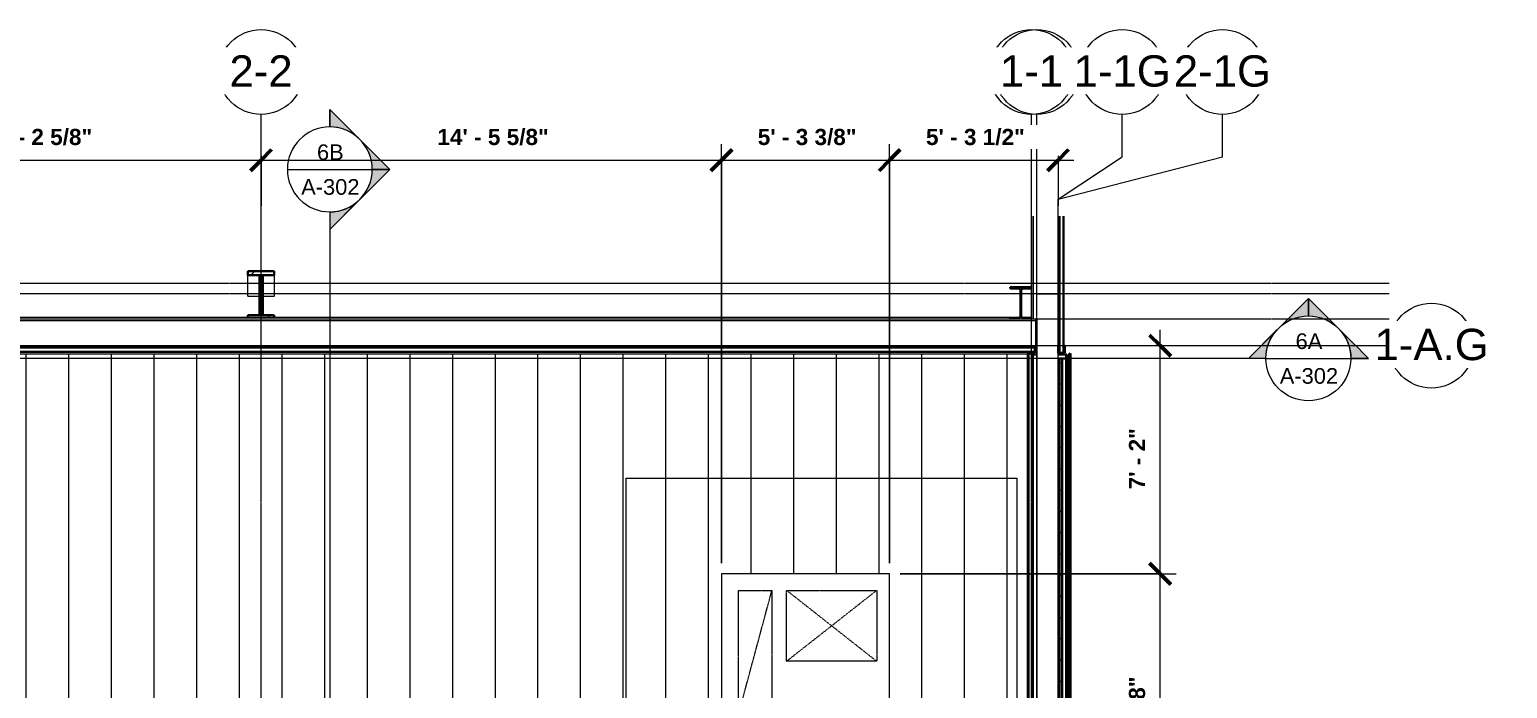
# Model space of a CAD drawing. Header units: inches. Extents: x 21290 to 29202, y -23522 to -20467.
# Drawn here: x 27344 to 27901, y -22499 to -22250 of the extents above; entities that cross this region are included whole.
import ezdxf

# ---------------------------------------------------------------- set-up
doc = ezdxf.new("R2010")
doc.units = ezdxf.units.IN
doc.header["$MEASUREMENT"] = 0
for name, pattern in [('Dash', [0.25, 0.125, -0.125]), ('Grid Line 1_2_', [0.875, 0.5, -0.125, 0.125, -0.125]), ('Hidden', [0.28125, 0.1875, -0.09375])]:
    doc.linetypes.add(name, pattern=pattern)
for name, color, linetype, lineweight in [('A-ANNO-DIMS', 211, 'Continuous', 9), ('A-ANNO-DIMS-64', 211, 'Continuous', 9), ('A-GLAZ-CWMG', 51, 'Continuous', 13), ('A-ROOF', 132, 'Continuous', 13), ('A-ROOF-PATT', 132, 'Continuous', 13), ('A-WALL', 113, 'Continuous', 13), ('A-WALL-PATT', 111, 'Continuous', 25), ('G-ANNO-SYMB', 111, 'Continuous', 9), ('M-EQPM', 50, 'Continuous', 13), ('M-EQPM-HDLN', 50, 'Dash', 9), ('S-BEAM', 12, 'Continuous', 13), ('S-COLS', 52, 'Continuous', 13), ('S-GRID', 1, 'Continuous', 9), ('S-GRID-IDEN', 1, 'Continuous', 9)]:
    doc.layers.add(name, color=color, linetype=linetype, lineweight=lineweight)
doc.styles.add('Arial_2', font='arial.ttf', dxfattribs={"height": 11.802395})
doc.styles.add('Arial_3', font='arial.ttf', dxfattribs={"height": 5.901198})
doc.styles.add('Arial_B', font='arialbd.ttf', dxfattribs={"height": 6.088537})
doc.dimstyles.new('OD_Dimension', dxfattribs={"dimscale": 12, "dimtxt": 6, "dimasz": 0.666667, "dimexe": 0.5, "dimexo": 0.333333, "dimgap": 0.333333, "dimtad": 1, "dimdec": 3, "dimrnd": 0.125, "dimzin": 1, "dimdsep": 46, "dimlunit": 4, "dimtxsty": 'Arial_B', "dimblk1": 'OBLIQUE', "dimblk2": 'OBLIQUE', "dimsah": 1, "dimcen": 0.09, "dimdle": 0.5, "dimazin": 0, "dimtfac": 1, "dimtdec": 4, "dimtix": 1, "dimtmove": 0, "dimatfit": 3, "dimfxl": 1, "dimtvp": 1, "dimtfill": 1, "dimfrac": 2, "dimtolj": 1, "dimtzin": 0, "dimlwd": 13, "dimlwe": 13, "dimarcsym": 2})
doc.dimstyles.new('OD_Dimension_1', dxfattribs={"dimscale": 12, "dimtxt": 6, "dimasz": 0.666667, "dimexe": 0.5, "dimexo": 0.333333, "dimgap": 0.333333, "dimtad": 1, "dimdec": 3, "dimrnd": 0.125, "dimzin": 1, "dimdsep": 46, "dimlunit": 4, "dimtxsty": 'Arial_B', "dimblk1": 'OBLIQUE', "dimblk2": 'OBLIQUE', "dimsah": 1, "dimcen": 0.09, "dimdle": 0.5, "dimazin": 0, "dimtfac": 1, "dimtdec": 4, "dimtix": 1, "dimtmove": 0, "dimatfit": 3, "dimfxl": 1, "dimtvp": 1, "dimtfill": 1, "dimfrac": 2, "dimtolj": 1, "dimtzin": 0, "dimlwd": 13, "dimlwe": 13, "dimarcsym": 2})
doc.dimstyles.new('OD_Dimension_2', dxfattribs={"dimscale": 12, "dimtxt": 6, "dimasz": 0.666667, "dimexe": 0.5, "dimexo": 0.333333, "dimgap": 0.333333, "dimtad": 1, "dimdec": 3, "dimrnd": 0.125, "dimzin": 1, "dimdsep": 46, "dimlunit": 4, "dimtxsty": 'Arial_B', "dimblk1": 'OBLIQUE', "dimblk2": 'OBLIQUE', "dimsah": 1, "dimcen": 0.09, "dimdle": 0.5, "dimazin": 0, "dimtfac": 1, "dimtdec": 4, "dimtix": 1, "dimtmove": 0, "dimatfit": 3, "dimfxl": 1, "dimtvp": 1, "dimtfill": 1, "dimfrac": 2, "dimtolj": 1, "dimtzin": 0, "dimlwd": 13, "dimlwe": 13, "dimarcsym": 2})
pattern_1 = [(225, (27431.322, -22360.053), (6.3356768, -6.3356768), []), (225, (27431.322, -22369.653), (6.3356768, -6.3356768), [])]

# ---------------------------------------------------------------- blocks, each defined once
blk = doc.blocks.new('Carrier_48TC_Standard_Efficiency_Gas_Heat_Electric_Cooling_Packaged_Rooftop_Unit_3_to_15_nominal_tons - 15 ton 48TC__16-873539-Roof Low - Callout 6')
at = {"layer": 'M-EQPM', "color": 63, "linetype": 'Hidden', "lineweight": 18}
for p, q in [((-105.94, -79.69), (-105.94, 67.69)), ((-105.94, 67.69), (93.94, 67.69)), ((93.94, 67.69), (93.94, -79.69)), ((93.94, -79.69), (-105.94, -79.69))]:
    blk.add_line(p, q, dxfattribs=at)
at = {"layer": 'M-EQPM', "color": 63, "lineweight": 18}
for p, q in [((57.94, 31.69), (-57.94, 31.69)), ((-57.94, 31.69), (-57.94, -31.69)), ((57.94, -31.69), (57.94, 31.69)), ((58.06, 27.31), (57.94, 27.31)), ((58.06, 27.31), (58.06, 15.44)), ((57.94, 15.44), (58.06, 15.44)), ((58.06, 10.34), (57.94, 10.34)), ((57.94, 9.29), (58.06, 9.29)), ((58.06, 6.69), (57.94, 6.69)), ((58.06, 10.32), (58.06, 10.34)), ((58.06, 10.34), (58.06, 9.29)), ((58.06, 9.29), (58.06, 9.31)), ((58.06, 6.69), (58.06, -25.06)), ((57.94, -25.06), (58.06, -25.06)), ((-57.94, -31.69), (57.94, -31.69))]:
    blk.add_line(p, q, dxfattribs=at)
for centre, radius in [((-44.94, 19.69), 11), ((-44.94, 19.69), 8.25), ((-44.94, 19.69), 5.5), ((-44.94, 19.69), 2.75), ((-32.94, 0), 11), ((-32.94, 0), 8.25), ((-32.94, 0), 5.5), ((-32.94, 0), 2.75), ((-44.94, -19.69), 11), ((-44.94, -19.69), 8.25), ((-44.94, -19.69), 5.5), ((-44.94, -19.69), 2.75)]:
    blk.add_circle(centre, radius, dxfattribs=at)
at = {"layer": 'M-EQPM-HDLN', "color": 63, "lineweight": 18}
for p, q in [((4.81, 25.31), (51.69, 12.69)), ((4.81, 12.69), (4.81, 25.31)), ((4.81, 25.31), (51.69, 25.31)), ((51.69, 25.31), (51.69, 12.69)), ((51.69, 12.69), (4.81, 12.69)), ((24.94, -26.81), (51.69, 7.19)), ((24.94, 7.19), (51.69, -26.81)), ((24.94, -26.81), (24.94, 7.19)), ((24.94, 7.19), (51.69, 7.19)), ((51.69, 7.19), (51.69, -26.81)), ((51.69, -26.81), (24.94, -26.81))]:
    blk.add_line(p, q, dxfattribs=at)
blk = doc.blocks.new('Rectangular Mullion - Profile_Polycarbonate_Upper and left-1767694-Roof Low - Callout 6')
at = {"layer": 'A-GLAZ-CWMG', "color": 250, "lineweight": 30}
for p, q in [((-2.75, 0.79), (-2.75, 1.29)), ((-2.5, 0.79), (-2.75, 0.79)), ((-0.06, 1.22), (-2.69, 1.22)), ((-2.69, 1.22), (-2.69, 0.85)), ((-2.69, 0.85), (-2.5, 0.85)), ((-2.5, 0.85), (-2.5, 0.79)), ((-0.06, -1.15), (-0.06, 1.22)), ((0, 1.29), (0, -1.21)), ((-2.75, -1.21), (-2.75, -0.79)), ((-2.75, -0.79), (-2.5, -0.79)), ((0, -1.21), (-2.75, -1.21)), ((-2.5, -0.85), (-2.69, -0.85)), ((-2.69, -0.85), (-2.69, -1.15)), ((-2.69, -1.15), (-0.06, -1.15)), ((-2.5, -0.79), (-2.5, -0.85))]:
    blk.add_line(p, q, dxfattribs=at)
blk = doc.blocks.new('columns and girder2 - one-V13-Roof Low - Callout 6')
at = {"layer": 'S-BEAM', "lineweight": 9}
h = blk.add_hatch(dxfattribs=at)
h.set_pattern_fill('FP_26', color=253, style=0, pattern_type=2)
h.set_pattern_definition(pattern_1)
h.paths.add_polyline_path([(5, -1.25), (-5, -1.25), (-5, -2), (5, -2)], flags=0)
h.paths.add_polyline_path([(-5, -17.03), (-5, -18.55), (5, -18.55), (5, -17.03)], flags=0)
h = blk.add_hatch(dxfattribs=at)
h.set_pattern_fill('FP_26', color=253, style=0, pattern_type=2)
h.set_pattern_definition(pattern_1)
h.paths.add_polyline_path([(-0.63, -2), (-0.63, -17.03), (0.62, -17.03), (0.62, -2)], flags=0)
at = {"layer": 'S-BEAM', "color": 250, "lineweight": 30}
for p, q in [((-5, -1.25), (-5, -2)), ((-5, -2), (5, -2)), ((0.62, -2), (-0.63, -2)), ((-0.63, -2), (-0.63, -17.03)), ((0.62, -17.03), (0.62, -2)), ((5, -2), (5, -1.25)), ((5, -17.03), (-5, -17.03)), ((-5, -17.03), (-5, -18.55)), ((-5, -18.55), (5, -18.55)), ((-0.63, -17.03), (0.62, -17.03)), ((5, -18.55), (5, -17.03))]:
    blk.add_line(p, q, dxfattribs=at)
at = {"layer": 'S-BEAM', "color": 63, "lineweight": 18}
for p, q in [((-5, -17.03), (-5, -9.2)), ((-0.63, -9.2), (-5, -9.2)), ((5, -9.2), (0.62, -9.2)), ((5, -9.2), (5, -17.03))]:
    blk.add_line(p, q, dxfattribs=at)
blk = doc.blocks.new('Girt_C - 8_D-1757324-Roof Low - Callout 6')
at = {"layer": 'S-BEAM', "color": 63, "lineweight": 18}
for p, q in [((26273.58, -22350.05), (26281.2, -22350.05)), ((26281.3, -22350.05), (26281.34, -22350.05)), ((26281.39, -22795.3), (26281.39, -22350.05)), ((26273.39, -22359.55), (26273.39, -22795.3)), ((26273.58, -22795.3), (26273.39, -22795.3)), ((26281.2, -22795.3), (26273.58, -22795.3)), ((26281.39, -22795.3), (26281.2, -22795.3))]:
    blk.add_line(p, q, dxfattribs=at)
blk = doc.blocks.new('Girt_Z - 10_D-1732176-Roof Low - Callout 6')
at = {"layer": 'S-BEAM', "color": 63, "lineweight": 18}
for p, q in [((26271.39, -22359.55), (25632.1, -22359.55)), ((26272.89, -22360.13), (25632.1, -22360.13)), ((26272.89, -22360.2), (25632.1, -22360.2)), ((26272.89, -22359.55), (26272.04, -22359.55)), ((26272.89, -22359.55), (26272.89, -22360.13)), ((26272.89, -22360.13), (26272.89, -22360.2)), ((26272.89, -22360.2), (26272.89, -22369.37)), ((25632.1, -22369.55), (26272.89, -22369.55)), ((26272.89, -22369.37), (26272.89, -22369.55))]:
    blk.add_line(p, q, dxfattribs=at)
blk = doc.blocks.new('Girt_Z - 10_D-1223971-Roof Low - Callout 6')
at = {"layer": 'S-BEAM', "color": 63, "lineweight": 18}
for p, q in [((26271.39, -22320.77), (26271.39, -22359.55)), ((26271.96, -22320.77), (26271.96, -22359.55)), ((26272.04, -22320.77), (26272.04, -22359.55)), ((26281.39, -22359.55), (26281.39, -22320.77)), ((26271.96, -22359.55), (26271.39, -22359.55)), ((26272.04, -22359.55), (26271.96, -22359.55)), ((26281.2, -22359.55), (26272.89, -22359.55)), ((26281.3, -22359.55), (26281.2, -22359.55)), ((26281.39, -22359.55), (26281.34, -22359.55))]:
    blk.add_line(p, q, dxfattribs=at)
blk = doc.blocks.new('Rectangular Mullion - Profile_Polycarbonate_right-1766041-Roof Low - Callout 6')
at = {"layer": 'A-GLAZ-CWMG', "color": 250, "lineweight": 30}
for p, q in [((0, 1.29), (-2.75, 1.29)), ((-2.75, 1.29), (-2.75, 0.79)), ((-2.75, 0.79), (-2.5, 0.79)), ((-2.69, 0.85), (-2.69, 1.22)), ((-2.69, 1.22), (-0.06, 1.22)), ((-2.5, 0.85), (-2.69, 0.85)), ((-2.5, 0.79), (-2.5, 0.85)), ((-0.06, 1.22), (-0.06, -1.15)), ((0, -1.21), (0, 1.29)), ((-2.5, -0.79), (-2.75, -0.79)), ((-2.75, -0.79), (-2.75, -1.21)), ((-2.75, -1.21), (0, -1.21)), ((-2.69, -1.15), (-2.69, -0.85)), ((-2.69, -0.85), (-2.5, -0.85)), ((-0.06, -1.15), (-2.69, -1.15)), ((-2.5, -0.85), (-2.5, -0.79))]:
    blk.add_line(p, q, dxfattribs=at)
blk = doc.blocks.new('Grid - Grid Head - Circle-14747-Roof Low - Callout 6')
at = {"layer": 'S-GRID-IDEN'}
blk.add_circle((0, 0), 0.25, dxfattribs=at)
blk = doc.blocks.new('Section - Section Head - Filled-1526-Roof Low - Callout 6')
at = {"layer": 'G-ANNO-SYMB'}
h = blk.add_hatch(color=256, dxfattribs=at)
edge = h.paths.add_edge_path(flags=0)
edge.add_line((-0.4268, 0.1768), (-0.25, 0.3536))
edge.add_line((-0.25, 0.3536), (-0.25, 0.25))
edge.add_arc((-0.25, 0), 0.25, 90, 135)
h = blk.add_hatch(color=256, dxfattribs=at)
edge = h.paths.add_edge_path(flags=0)
edge.add_arc((-0.25, 0), 0.25, 45, 90)
edge.add_line((-0.25, 0.25), (-0.25, 0.3536))
edge.add_line((-0.25, 0.3536), (-0.0732, 0.1768))
h = blk.add_hatch(color=256, dxfattribs=at)
edge = h.paths.add_edge_path(flags=0)
edge.add_arc((-0.25, 0), 0.2503, 137.9216, 180)
edge.add_line((-0.5003, 0), (-0.6036, 0))
edge.add_line((-0.6036, 0), (-0.4358, 0.1678))
h = blk.add_hatch(color=256, dxfattribs=at)
edge = h.paths.add_edge_path(flags=0)
edge.add_line((-0.0642, 0.1678), (0.1036, 0))
edge.add_line((0.1036, 0), (0.0003, 0))
edge.add_arc((-0.25, 0), 0.2503, 0, 42.0784)
for p, q in [((-0.25, 0.3536), (-0.6036, 0)), ((-0.25, 0.3536), (-0.4268, 0.1768)), ((-0.25, 0.3536), (0.1036, 0)), ((-0.25, 0.25), (-0.25, 0.3536)), ((-0.0732, 0.1768), (-0.25, 0.3536)), ((-0.25, 0.3536), (-0.25, 0.25)), ((-0.4358, 0.1678), (-0.6036, 0)), ((0.1036, 0), (-0.0642, 0.1678)), ((-0.6036, 0), (-0.5003, 0)), ((0.0003, 0), (0.1036, 0)), ((-0.5, 0), (-0.6036, 0)), ((0, 0), (0.1036, 0))]:
    blk.add_line(p, q, dxfattribs=at)
for radius, start, end in [(0.25, 360, 180), (0.25, 90, 135), (0.25, 45, 90), (0.2503, 137.9216, 180), (0.2503, 0, 42.0784), (0.25, 180, 360)]:
    blk.add_arc((-0.25, 0), radius, start, end, dxfattribs=at)
blk = doc.blocks.new('DIMBLOCK3-Roof Low - Callout 6')
at = {"layer": 'A-ANNO-DIMS-64', "lineweight": 13}
for p, q in [((27260.7, -22451.55), (27260.7, -22293.62)), ((27260.7, -22299.62), (27431.32, -22299.62)), ((27260.7, -22299.62), (27260.7, -22451.55)), ((27431.32, -22297.97), (27431.32, -22305.62)), ((27431.32, -22299.62), (27431.32, -22316.82))]:
    blk.add_line(p, q, dxfattribs=at)
at = {"layer": 'A-ANNO-DIMS-64', "lineweight": 50}
for p, q in [((27260.7, -22299.62), (27256.7, -22303.62)), ((27260.7, -22299.62), (27264.7, -22295.62)), ((27431.32, -22299.62), (27427.32, -22303.62)), ((27431.32, -22299.62), (27435.32, -22295.62))]:
    blk.add_line(p, q, dxfattribs=at)
at = {"layer": 'A-ANNO-DIMS-64', "color": 0, "lineweight": 13, "insert": (27325.68, -22287.82), "char_height": 6.0885, "width": 48.8, "attachment_point": 1, "line_spacing_factor": 0.938532, "style": 'Arial_B', "bg_fill": 3, "box_fill_scale": 1.25, "bg_fill_color": 0, "bg_fill_transparency": 0}
blk.add_mtext('14\' - 2 5/8"', dxfattribs=at)
blk = doc.blocks.new('_Oblique')
at = {"color": 0, "linetype": 'ByBlock', "lineweight": -2}
blk.add_line((-0.5, -0.5), (0.5, 0.5), dxfattribs=at)
blk = doc.blocks.new('DIMBLOCK4-Roof Low - Callout 6')
at = {"layer": 'A-ANNO-DIMS-64', "lineweight": 13}
for p, q in [((27604.95, -22451.55), (27604.95, -22293.62)), ((27431.32, -22297.97), (27431.32, -22305.62)), ((27431.32, -22299.62), (27604.95, -22299.62)), ((27431.32, -22299.62), (27431.32, -22316.82)), ((27604.95, -22299.62), (27604.95, -22451.55))]:
    blk.add_line(p, q, dxfattribs=at)
at = {"layer": 'A-ANNO-DIMS-64', "lineweight": 50}
for p, q in [((27431.32, -22299.62), (27427.32, -22303.62)), ((27431.32, -22299.62), (27435.32, -22295.62)), ((27604.95, -22299.62), (27600.95, -22303.62)), ((27604.95, -22299.62), (27608.95, -22295.62))]:
    blk.add_line(p, q, dxfattribs=at)
at = {"layer": 'A-ANNO-DIMS-64', "color": 0, "lineweight": 13, "insert": (27497.8, -22287.82), "char_height": 6.0885, "width": 48.8, "attachment_point": 1, "line_spacing_factor": 0.938532, "style": 'Arial_B', "bg_fill": 3, "box_fill_scale": 1.25, "bg_fill_color": 0, "bg_fill_transparency": 0}
blk.add_mtext('14\' - 5 5/8"', dxfattribs=at)
blk = doc.blocks.new('DIMBLOCK5-Roof Low - Callout 6')
at = {"layer": 'A-ANNO-DIMS-64', "lineweight": 13}
for p, q in [((27604.95, -22451.55), (27604.95, -22293.62)), ((27668.32, -22451.55), (27668.32, -22293.62)), ((27604.95, -22299.62), (27668.32, -22299.62)), ((27604.95, -22299.62), (27604.95, -22451.55)), ((27668.32, -22299.62), (27668.32, -22451.55))]:
    blk.add_line(p, q, dxfattribs=at)
at = {"layer": 'A-ANNO-DIMS-64', "lineweight": 50}
for p, q in [((27604.95, -22299.62), (27600.95, -22303.62)), ((27604.95, -22299.62), (27608.95, -22295.62)), ((27668.32, -22299.62), (27664.32, -22303.62)), ((27668.32, -22299.62), (27672.32, -22295.62))]:
    blk.add_line(p, q, dxfattribs=at)
at = {"layer": 'A-ANNO-DIMS-64', "color": 0, "lineweight": 13, "insert": (27618.59, -22287.82), "char_height": 6.0885, "width": 43.3143, "attachment_point": 1, "line_spacing_factor": 0.938532, "style": 'Arial_B', "bg_fill": 3, "box_fill_scale": 1.25, "bg_fill_color": 0, "bg_fill_transparency": 0}
blk.add_mtext('5\' - 3 3/8"', dxfattribs=at)
blk = doc.blocks.new('DIMBLOCK6-Roof Low - Callout 6')
at = {"layer": 'A-ANNO-DIMS-64', "lineweight": 13}
for p, q in [((27668.32, -22451.55), (27668.32, -22293.62)), ((27668.32, -22299.62), (27737.82, -22299.62)), ((27668.32, -22299.62), (27668.32, -22451.55)), ((27731.82, -22297.97), (27731.82, -22305.62)), ((27731.82, -22299.62), (27731.82, -22316.82))]:
    blk.add_line(p, q, dxfattribs=at)
at = {"layer": 'A-ANNO-DIMS-64', "lineweight": 50}
for p, q in [((27668.32, -22299.62), (27664.32, -22303.62)), ((27668.32, -22299.62), (27672.32, -22295.62)), ((27731.82, -22299.62), (27727.82, -22303.62)), ((27731.82, -22299.62), (27735.82, -22295.62))]:
    blk.add_line(p, q, dxfattribs=at)
at = {"layer": 'A-ANNO-DIMS-64', "color": 0, "lineweight": 13, "insert": (27682.02, -22287.82), "char_height": 6.0885, "width": 43.3143, "attachment_point": 1, "line_spacing_factor": 0.938532, "style": 'Arial_B', "bg_fill": 3, "box_fill_scale": 1.25, "bg_fill_color": 0, "bg_fill_transparency": 0}
blk.add_mtext('5\' - 3 1/2"', dxfattribs=at)
blk = doc.blocks.new('DIMBLOCK10-Roof Low - Callout 6')
at = {"layer": 'A-ANNO-DIMS-64', "lineweight": 13}
for p, q in [((27672.32, -22455.55), (27776.35, -22455.55)), ((27770.35, -22455.55), (27672.32, -22455.55)), ((27770.35, -22571.43), (27770.35, -22455.55)), ((27672.32, -22571.43), (27776.35, -22571.43)), ((27770.35, -22571.43), (27672.32, -22571.43))]:
    blk.add_line(p, q, dxfattribs=at)
at = {"layer": 'A-ANNO-DIMS-64', "lineweight": 50}
for p, q in [((27770.35, -22455.55), (27766.35, -22451.55)), ((27770.35, -22455.55), (27774.35, -22459.55)), ((27770.35, -22571.43), (27766.35, -22567.43)), ((27770.35, -22571.43), (27774.35, -22575.43))]:
    blk.add_line(p, q, dxfattribs=at)
at = {"layer": 'A-ANNO-DIMS-64', "color": 0, "lineweight": 13, "insert": (27758.54, -22531.54), "char_height": 6.0885, "width": 43.3143, "attachment_point": 1, "rotation": 90, "line_spacing_factor": 0.938532, "style": 'Arial_B', "bg_fill": 3, "box_fill_scale": 1.25, "bg_fill_color": 0, "bg_fill_transparency": 0}
blk.add_mtext('9\' - 7 7/8"', dxfattribs=at)
blk = doc.blocks.new('DIMBLOCK11-Roof Low - Callout 6')
at = {"layer": 'A-ANNO-DIMS-64', "lineweight": 50}
for p, q in [((27770.35, -22369.55), (27766.35, -22365.55)), ((27770.35, -22369.55), (27774.35, -22373.55)), ((27770.35, -22455.55), (27766.35, -22451.55)), ((27770.35, -22455.55), (27774.35, -22459.55))]:
    blk.add_line(p, q, dxfattribs=at)
at = {"layer": 'A-ANNO-DIMS-64', "lineweight": 13}
for p, q in [((27770.35, -22455.55), (27770.35, -22363.55)), ((27768.69, -22369.55), (27776.35, -22369.55)), ((27770.35, -22369.55), (27768.69, -22369.55)), ((27672.32, -22455.55), (27776.35, -22455.55)), ((27770.35, -22455.55), (27672.32, -22455.55))]:
    blk.add_line(p, q, dxfattribs=at)
at = {"layer": 'A-ANNO-DIMS-64', "color": 0, "lineweight": 13, "insert": (27758.54, -22423.74), "char_height": 6.089, "width": 26.8571, "attachment_point": 1, "rotation": 90, "line_spacing_factor": 0.938532, "style": 'Arial_B', "bg_fill": 3, "box_fill_scale": 1.25, "bg_fill_color": 0, "bg_fill_transparency": 0}
blk.add_mtext('7\' - 2"', dxfattribs=at)

msp = doc.modelspace()

# ---------------------------------------------------------------- hatches: boundary and pattern name
at = {"layer": 'A-ROOF-PATT', "lineweight": 9}
h = msp.add_hatch(dxfattribs=at)
h.set_pattern_fill('FP_20', color=43, style=0, pattern_type=2)
h.set_pattern_definition([(90, (1450.73, -40.069), (-16.082, 1e-15), [])])
h.paths.add_polyline_path([(27437.3468, -22885.6153), (27744.8221, -22885.6153), (27744.8221, -22799.1778), (27723.0721, -22799.1778), (27723.0721, -22798.6153), (27134.5096, -22798.6153), (27134.5096, -22446.6778), (27137.3221, -22446.6778), (27137.3221, -22795.8028), (27720.1346, -22795.8028), (27720.1346, -22795.3028), (27145.3221, -22795.2777), (27145.3221, -22791.8404), (27144.7152, -22791.8404), (27144.5891, -22792.4578), (27143.9435, -22793.4241), (27142.9702, -22794.0744), (27141.8221, -22794.3028), (27140.6672, -22794.0698), (27139.7008, -22793.4241), (27139.0505, -22792.4509), (27138.9291, -22791.8404), (27137.8221, -22791.8326), (27137.8473, -22454.9527), (27138.4681, -22454.9356), (27138.4681, -22455.0933), (27145.1773, -22455.0933), (27145.1773, -22454.9357), (27145.8221, -22454.9544), (27145.8221, -22787.3028), (27720.1346, -22787.3028), (27720.1346, -22784.1778), (27148.9471, -22784.1778), (27148.9471, -22446.6778), (27149.5096, -22446.6778), (27149.5096, -22783.6153), (27720.1346, -22783.6153), (27720.1346, -22372.8028), (27082.5308, -22372.8028), (27082.5308, -22861.6153), (27407.3221, -22861.6153), (27407.3221, -22885.6153)], flags=0)
h.paths.add_polyline_path([(27719.6475, -22800.1153), (27133.0096, -22800.1153), (27133.0096, -22446.6778), (27133.5721, -22446.6778), (27133.5721, -22799.5528), (27734.8221, -22799.5528), (27734.8221, -22800.1153), (27723.308, -22800.1153)], flags=0)
h.paths.add_polyline_path([(27722.3221, -22795.8028), (27722.3221, -22795.3028), (27720.6971, -22795.3028), (27720.6971, -22795.8028)], flags=0)
h.paths.add_polyline_path([(27141.8221, -22794.0698), (27142.881, -22793.8592), (27143.7787, -22793.2594), (27144.3785, -22792.3617), (27144.4822, -22791.8404), (27139.1646, -22791.8533), (27139.2658, -22792.3617), (27139.8656, -22793.2594), (27140.7633, -22793.8592)], flags=0)
h.paths.add_polyline_path([(27722.3221, -22787.3028), (27722.3221, -22784.1778), (27720.6971, -22784.1778), (27720.6971, -22787.3028)], flags=0)
h.paths.add_polyline_path([(27720.6971, -22783.6153), (27722.3221, -22783.6153), (27722.3221, -22372.9278), (27723.0721, -22372.9278), (27723.0721, -22372.8028), (27720.6971, -22372.8028), (27720.6971, -22778.0585)], flags=0)
h.paths.add_polyline_path([(27580.1971, -22738.3028), (27580.1971, -22678.8028), (27668.3221, -22678.8028), (27668.3221, -22683.8028), (27668.4471, -22683.8028), (27668.4471, -22696.4278), (27668.3221, -22696.4278), (27668.3221, -22700.4222), (27668.4471, -22700.4222), (27668.4471, -22701.4334), (27668.3221, -22701.4334), (27668.3221, -22703.6778), (27668.4471, -22703.6778), (27668.4471, -22732.0528), (27668.3221, -22732.0528), (27668.3221, -22738.3028), (27592.5788, -22738.3028)], flags=0)
h.paths.add_polyline_path([(27437.3468, -22571.4467), (27405.5721, -22571.4278), (27405.5721, -22567.2592), (27385.6971, -22567.2592), (27385.6971, -22513.2592), (27405.5721, -22513.2592), (27405.5721, -22509.0717), (27462.8221, -22509.0717), (27462.8221, -22512.4487), (27472.9471, -22512.4487), (27472.9471, -22516.4487), (27462.8221, -22516.4487), (27462.8221, -22518.2592), (27479.5721, -22518.2592), (27479.5721, -22536.2592), (27462.8221, -22536.2592), (27462.8221, -22571.4467)], flags=0)
h.paths.add_polyline_path([(27242.5721, -22571.4278), (27197.3221, -22571.4278), (27197.3221, -22455.5528), (27201.6971, -22455.5528), (27201.6971, -22455.4278), (27213.5721, -22455.4278), (27213.5721, -22455.5528), (27218.6915, -22455.5528), (27218.6915, -22455.4278), (27219.7027, -22455.4278), (27219.7027, -22455.5528), (27222.3221, -22455.5528), (27222.3221, -22455.4278), (27254.0721, -22455.4278), (27254.0721, -22455.5528), (27260.6971, -22455.5528), (27260.6971, -22571.4278), (27242.8957, -22571.4278)], flags=0)
h.paths.add_polyline_path([(27645.0644, -22571.4278), (27604.9471, -22571.4278), (27604.9471, -22455.5528), (27609.3221, -22455.5528), (27609.3221, -22455.4278), (27621.1971, -22455.4278), (27621.1971, -22455.5528), (27626.3165, -22455.5528), (27626.3165, -22455.4278), (27627.3277, -22455.4278), (27627.3277, -22455.5528), (27629.9471, -22455.5528), (27629.9471, -22455.4278), (27661.6971, -22455.4278), (27661.6971, -22455.5528), (27668.3221, -22455.5528), (27668.3221, -22571.4278), (27645.2034, -22571.4278)], flags=0)
at = {"layer": 'A-WALL-PATT', "lineweight": 9}
h = msp.add_hatch(dxfattribs=at)
h.set_pattern_fill('FP_22', color=253, style=0, pattern_type=2)
h.set_pattern_definition([(0, (1450.432, 0), (10.24, 2.56), [0.845, -6.835, 0.845, -6.835, -40.96]), (0, (1450.432, 0), (10.24, 2.56), [-15.36, 0.845, -14.515, 0.845, -6.835, -17.92]), (0, (1450.432, 0), (10.24, 2.56), [-38.4, 0.845, -4.275, 0.845, -11.955]), (120, (1454.272, 1.28), (-7.33702503, 7.58810013), [0.845, -6.835, 0.845, -6.835, -40.96]), (120, (1454.272, 1.28), (-7.33702503, 7.58810013), [-15.36, 0.845, -14.515, 0.845, -6.835, -17.92]), (120, (1454.272, 1.28), (-7.33702503, 7.58810013), [-38.4, 0.845, -4.275, 0.845, -11.955]), (240, (1455.552, 6.4), (-2.90297497, -10.14810013), [0.845, -6.835, 0.845, -6.835, -40.96]), (240, (1455.552, 6.4), (-2.90297497, -10.14810013), [-15.36, 0.845, -14.515, 0.845, -6.835, -17.92]), (240, (1455.552, 6.4), (-2.90297497, -10.14810013), [-38.4, 0.845, -4.275, 0.845, -11.955])])
h.paths.add_polyline_path([(27731.8221, -22796.8028), (27732.3221, -22796.8028), (27732.3221, -22374.4278), (27731.8221, -22374.4278), (27731.8221, -22795.3028)], flags=0)
h = msp.add_hatch(dxfattribs=at)
h.set_pattern_fill('FP_21', color=253, style=0, pattern_type=2)
h.set_pattern_definition([(0, (1450.432, 0), (0, 8), []), (90, (1450.432, 0), (-8, 5e-16), [])])
h.paths.add_polyline_path([(27732.3221, -22796.8028), (27733.3221, -22796.8028), (27733.3221, -22374.4278), (27732.3221, -22374.4278), (27732.3221, -22778.0585)], flags=0)
at = {"layer": 'S-COLS', "lineweight": 9}
h = msp.add_hatch(dxfattribs=at)
h.set_pattern_fill('FP_24', color=253, style=0, pattern_type=2)
h.set_pattern_definition([(45, (1450.432, 0), (-6.3356768, 6.3356768), []), (45, (1450.432, 9.6), (-6.3356768, 6.3356768), [])])
h.paths.add_polyline_path([(27713.8221, -22359.5528), (27721.8221, -22359.5528), (27721.8221, -22359.1192), (27718.6581, -22359.1192), (27718.1692, -22358.9167), (27717.9667, -22358.4278), (27717.9667, -22348.6778), (27718.1692, -22348.1889), (27718.6581, -22347.9864), (27721.8221, -22347.9864), (27721.8221, -22347.5528), (27713.8221, -22347.5528), (27713.8221, -22347.9864), (27716.9862, -22347.9864), (27717.4751, -22348.1889), (27717.6776, -22348.6778), (27717.6776, -22358.4278), (27717.4751, -22358.9167), (27716.9862, -22359.1192), (27713.8221, -22359.1192)], flags=0)

# ---------------------------------------------------------------- linework, layer by layer
at = {"layer": 'A-ROOF', "color": 63, "lineweight": 18}
msp.add_line((27723.0721, -22372.9278), (27723.0721, -22372.8028), dxfattribs=at)
at = {"layer": 'A-WALL', "color": 250, "lineweight": 30}
for p, q in [((27732.3221, -22320.7665), (27732.3221, -22372.2403)), ((27733.8969, -22372.2403), (27733.8969, -22320.7665)), ((27723.0096, -22370.3028), (27082.5308, -22370.3028)), ((27082.5308, -22371.8776), (27723.0096, -22371.8776)), ((27723.0096, -22371.8776), (27723.0096, -22370.3028)), ((27732.3221, -22372.2403), (27733.8969, -22372.2403)), ((27720.6971, -22372.5528), (27720.6346, -22372.5528)), ((27720.6346, -22372.5528), (27720.6346, -22787.3028)), ((27720.6971, -22372.9278), (27720.6346, -22372.9278)), ((27720.6971, -22787.3028), (27720.6971, -22372.5528)), ((27722.3221, -22372.9278), (27722.3221, -22787.3028)), ((27723.8221, -22372.9278), (27722.3221, -22372.9278)), ((27735.1346, -22372.9278), (27731.8221, -22372.9278)), ((27734.8221, -22374.4278), (27731.8221, -22374.4278)), ((27732.3221, -22796.8028), (27732.3221, -22374.4278)), ((27733.3221, -22796.8028), (27733.3221, -22374.4278)), ((27734.8221, -22798.6153), (27734.8221, -22372.9278)), ((27735.1346, -22798.3028), (27735.1346, -22372.9278)), ((27736.1346, -22372.5528), (27736.0721, -22372.5528)), ((27736.0721, -22372.5528), (27736.0721, -22798.3028)), ((27736.1346, -22372.9278), (27736.0721, -22372.9278)), ((27736.1346, -22798.3028), (27736.1346, -22372.5528))]:
    msp.add_line(p, q, dxfattribs=at)
at = {"layer": 'A-WALL', "color": 63, "lineweight": 18}
for p, q in [((27082.5308, -22358.8028), (27717.5223, -22358.8028)), ((27718.122, -22358.8028), (27721.8222, -22358.8028)), ((27720.1346, -22372.8028), (27082.5308, -22372.8028)), ((27720.1346, -22372.5528), (27720.1346, -22783.6153)), ((27720.1346, -22372.5528), (27720.6346, -22372.5528)), ((27720.1346, -22372.9278), (27720.6346, -22372.9278)), ((27723.8221, -22372.8028), (27720.6971, -22372.8028)), ((27736.1346, -22372.5528), (27736.6346, -22372.5528)), ((27736.1346, -22372.9278), (27736.6346, -22372.9278)), ((27736.6346, -22372.5528), (27736.6346, -22798.3028))]:
    msp.add_line(p, q, dxfattribs=at)
at = {"layer": 'G-ANNO-SYMB'}
for p, q in [((27441.2489, -22303.1066), (27473.2489, -22303.1066)), ((27457.2489, -22319.1066), (27457.2489, -22912.0694)), ((27810.2224, -22374.357), (27018.5433, -22374.357))]:
    msp.add_line(p, q, dxfattribs=at)
at = {"layer": 'S-COLS', "color": 250, "lineweight": 30}
for p, q in [((27721.8221, -22347.5528), (27713.8221, -22347.5528)), ((27713.8221, -22347.5528), (27713.8221, -22347.9864)), ((27713.8221, -22347.9864), (27716.9862, -22347.9864)), ((27717.6776, -22348.6778), (27717.6776, -22358.4278)), ((27717.9667, -22358.4278), (27717.9667, -22348.6778)), ((27718.6581, -22347.9864), (27721.8221, -22347.9864)), ((27716.9862, -22359.1192), (27713.8221, -22359.1192)), ((27713.8221, -22359.1192), (27713.8221, -22359.5528)), ((27721.8221, -22359.1192), (27718.6581, -22359.1192))]:
    msp.add_line(p, q, dxfattribs=at)
for centre, start, end in [((27716.9862, -22348.6778), 0, 90), ((27718.6581, -22348.6778), 90, 180), ((27716.9862, -22358.4278), 270, 0), ((27718.6581, -22358.4278), 180, 270)]:
    msp.add_arc(centre, 0.6914, start, end, dxfattribs=at)
at = {"layer": 'S-GRID', "linetype": 'Grid Line 1_2_'}
for p, q in [((27431.3221, -22947.3692), (27431.3221, -22282.3743)), ((27431.3221, -22947.3692), (27431.3221, -22282.3743)), ((27721.8221, -22947.3692), (27721.8221, -22282.3743)), ((27723.8221, -22947.3692), (27723.8221, -22282.3743)), ((27731.8221, -22947.3692), (27731.8221, -22314.3743)), ((27731.8221, -22947.3692), (27731.8221, -22314.3743)), ((27856.615, -22346.0528), (27018.0433, -22346.0528)), ((27856.615, -22350.0528), (27018.0433, -22350.0528)), ((27856.615, -22359.5528), (27018.0433, -22359.5528))]:
    msp.add_line(p, q, dxfattribs=at)
at = {"layer": 'S-GRID'}
for p, q in [((27756.0088, -22298.3743), (27756.0088, -22282.3743)), ((27793.7931, -22298.3743), (27793.7931, -22282.3743)), ((27731.8221, -22314.3743), (27756.0088, -22298.3743)), ((27731.8221, -22314.3743), (27793.7931, -22298.3743))]:
    msp.add_line(p, q, dxfattribs=at)

# ---------------------------------------------------------------- block references
at = {"layer": 'A-GLAZ-CWMG', "color": 63, "lineweight": 18}
msp.add_blockref('Rectangular Mullion - Profile_Polycarbonate_right-1766041-Roof Low - Callout 6', (27723.0721, -22371.0902), dxfattribs=at)
at = {"layer": 'A-GLAZ-CWMG', "color": 63, "lineweight": 18, "extrusion": (0, 0, -1), "rotation": 269.9999999999958}
msp.add_blockref('Rectangular Mullion - Profile_Polycarbonate_Upper and left-1767694-Roof Low - Callout 6', (-27733.1095, -22372.3028), dxfattribs=at)
at = {"layer": 'G-ANNO-SYMB', "xscale": 63.99999999999997, "yscale": 63.99999999999997, "zscale": 63.99999999999997, "rotation": 269.9999999999996}
msp.add_blockref('Section - Section Head - Filled-1526-Roof Low - Callout 6', (27457.2489, -22319.1066), dxfattribs=at)
at = {"layer": 'M-EQPM', "color": 63, "lineweight": 18, "rotation": 89.99999999999999}
msp.add_blockref('Carrier_48TC_Standard_Efficiency_Gas_Heat_Electric_Cooling_Packaged_Rooftop_Unit_3_to_15_nominal_tons - 15 ton 48TC__16-873539-Roof Low - Callout 6', (27636.6346, -22513.4903), dxfattribs=at)
at = {"layer": 'S-BEAM', "color": 63, "lineweight": 18}
for name in ['Girt_Z - 10_D-1223971-Roof Low - Callout 6', 'Girt_C - 8_D-1757324-Roof Low - Callout 6', 'Girt_Z - 10_D-1732176-Roof Low - Callout 6']:
    msp.add_blockref(name, (1450.4319, 0), dxfattribs=at)
at = {"layer": 'S-BEAM', "color": 63, "lineweight": 18, "rotation": 180}
msp.add_blockref('columns and girder2 - one-V13-Roof Low - Callout 6', (27431.3221, -22360.0528), dxfattribs=at)
at = {"layer": 'S-GRID-IDEN', "xscale": 63.99999999999997, "yscale": 63.99999999999997, "zscale": 63.99999999999997}
for p in [(27431.3221, -22266.3743), (27756.0088, -22266.3743)]:
    msp.add_blockref('Grid - Grid Head - Circle-14747-Roof Low - Callout 6', p, dxfattribs=at)
at = {"layer": 'S-GRID-IDEN', "xscale": 63.99999999999997, "yscale": 63.99999999999997, "zscale": 63.99999999999997, "rotation": 90}
msp.add_blockref('Grid - Grid Head - Circle-14747-Roof Low - Callout 6', (27872.615, -22369.5528), dxfattribs=at)

# ---------------------------------------------------------------- texts
at = {"layer": 'G-ANNO-SYMB', "char_height": 5.9012, "attachment_point": 2, "line_spacing_factor": 0.938532, "style": 'Arial_3'}
for s, insert, width in [('6B', (27457.4538, -22293.6606), 12.024), ('A-302', (27457.4538, -22306.7514), 26.208), ('6A', (27826.4273, -22364.9109), 12.024), ('A-302', (27826.4273, -22378.0017), 26.208)]:
    msp.add_mtext(s, dxfattribs=dict(at, insert=insert, width=width))

# ---------------------------------------------------------------- next in the draw order: texts
at = {"layer": 'S-GRID-IDEN', "char_height": 11.8024, "attachment_point": 2, "line_spacing_factor": 0.938532, "style": 'Arial_2', "bg_fill": 3, "box_fill_scale": 1.25, "bg_fill_color": 0, "bg_fill_transparency": 0}
for s, insert, width in [('1-2', (27431.3191, -22260.0831), 28.368), ('1-1G', (27756.0057, -22260.0831), 43.632), ('1-A.G', (27872.68, -22363.1996), 51.264)]:
    msp.add_mtext(s, dxfattribs=dict(at, insert=insert, width=width))

# ---------------------------------------------------------------- next in the draw order: linework, layer by layer
at = {"layer": 'G-ANNO-SYMB'}
msp.add_line((27810.2224, -22374.357), (27842.2224, -22374.357), dxfattribs=at)
at = {"layer": 'S-GRID', "linetype": 'Grid Line 1_2_'}
for p, q in [((27856.615, -22359.5528), (27018.0433, -22359.5528)), ((27856.615, -22369.5528), (27018.0433, -22369.5528))]:
    msp.add_line(p, q, dxfattribs=at)

# ---------------------------------------------------------------- next in the draw order: block references
at = {"layer": 'G-ANNO-SYMB', "extrusion": (0, 0, -1), "xscale": 63.99999999999997, "yscale": 63.99999999999997, "zscale": 63.99999999999997}
msp.add_blockref('Section - Section Head - Filled-1526-Roof Low - Callout 6', (-27810.2224, -22374.357), dxfattribs=at)
at = {"layer": 'S-GRID-IDEN', "xscale": 63.99999999999997, "yscale": 63.99999999999997, "zscale": 63.99999999999997}
for p in [(27431.3221, -22266.3743), (27723.8221, -22266.3743), (27793.7931, -22266.3743)]:
    msp.add_blockref('Grid - Grid Head - Circle-14747-Roof Low - Callout 6', p, dxfattribs=at)

# ---------------------------------------------------------------- next in the draw order: texts
at = {"layer": 'S-GRID-IDEN', "char_height": 11.8024, "attachment_point": 2, "line_spacing_factor": 0.938532, "style": 'Arial_2', "bg_fill": 3, "box_fill_scale": 1.25, "bg_fill_color": 0, "bg_fill_transparency": 0}
for s, insert, width in [('2-2', (27431.3191, -22260.0831), 28.368), ('2-1', (27723.8191, -22260.0831), 28.368), ('2-1G', (27793.7901, -22260.0831), 43.632)]:
    msp.add_mtext(s, dxfattribs=dict(at, insert=insert, width=width))

# ---------------------------------------------------------------- next in the draw order: dimensions: what is measured, and where the dimension line sits
at = {"layer": 'A-ANNO-DIMS', "lineweight": 13}
dim = msp.add_linear_dim(base=(27431.3221, -22299.6225), p1=(27260.6971, -22455.5528), p2=(27431.3221, -22293.9656), dimstyle='OD_Dimension_1', override={"dimpost": '<>', "dimfxl": 234.996399}, dxfattribs=at)
dim.commit()
dim.dimension.update_dxf_attribs({"geometry": 'DIMBLOCK3-Roof Low - Callout 6', "text_midpoint": (27346.0096, -22292.4723)})

# ---------------------------------------------------------------- next in the draw order: block references
at = {"layer": 'S-GRID-IDEN', "xscale": 63.99999999999997, "yscale": 63.99999999999997, "zscale": 63.99999999999997}
msp.add_blockref('Grid - Grid Head - Circle-14747-Roof Low - Callout 6', (27721.8221, -22266.3743), dxfattribs=at)

# ---------------------------------------------------------------- next in the draw order: dimensions: what is measured, and where the dimension line sits
at = {"layer": 'A-ANNO-DIMS', "lineweight": 13}
dim = msp.add_linear_dim(base=(27604.9471, -22299.6225), p1=(27431.3221, -22293.9656), p2=(27604.9471, -22455.5528), dimstyle='OD_Dimension_2', override={"dimpost": '<>', "dimfxl": 237.183595}, dxfattribs=at)
dim.commit()
dim.dimension.update_dxf_attribs({"geometry": 'DIMBLOCK4-Roof Low - Callout 6', "text_midpoint": (27518.1346, -22292.4723)})

# ---------------------------------------------------------------- next in the draw order: texts
at = {"layer": 'S-GRID-IDEN', "insert": (27721.8191, -22260.0831), "char_height": 11.8024, "width": 28.368, "attachment_point": 2, "line_spacing_factor": 0.938532, "style": 'Arial_2', "bg_fill": 3, "box_fill_scale": 1.25, "bg_fill_color": 0, "bg_fill_transparency": 0}
msp.add_mtext('1-1', dxfattribs=at)

# ---------------------------------------------------------------- next in the draw order: dimensions: what is measured, and where the dimension line sits
at = {"layer": 'A-ANNO-DIMS', "lineweight": 13}
dim = msp.add_linear_dim(base=(27668.3221, -22299.6225), p1=(27604.9471, -22455.5528), p2=(27668.3221, -22455.5528), dimstyle='OD_Dimension', override={"dimpost": '<>', "dimfxl": 63.375}, dxfattribs=at)
dim.commit()
dim.dimension.update_dxf_attribs({"geometry": 'DIMBLOCK5-Roof Low - Callout 6', "text_midpoint": (27636.6346, -22292.4723)})

# ---------------------------------------------------------------- next in the draw order: dimensions: what is measured, and where the dimension line sits
dim = msp.add_linear_dim(base=(27731.8221, -22299.6225), p1=(27668.3221, -22455.5528), p2=(27731.8221, -22293.9656), dimstyle='OD_Dimension', override={"dimpost": '<>', "dimfxl": 173.616437}, dxfattribs=at)
dim.commit()
dim.dimension.update_dxf_attribs({"geometry": 'DIMBLOCK6-Roof Low - Callout 6', "text_midpoint": (27700.0721, -22292.4744)})

# ---------------------------------------------------------------- next in the draw order: dimensions: what is measured, and where the dimension line sits
dim = msp.add_linear_dim(base=(27770.3464, -22455.5528), p1=(27668.3221, -22571.4278), p2=(27668.3221, -22455.5528), angle=90, dimstyle='OD_Dimension', override={"dimpost": '<>', "dimfxl": 115.875}, dxfattribs=at)
dim.commit()
dim.dimension.update_dxf_attribs({"geometry": 'DIMBLOCK10-Roof Low - Callout 6', "text_midpoint": (27763.1962, -22513.4903)})

# ---------------------------------------------------------------- next in the draw order: dimensions: what is measured, and where the dimension line sits
dim = msp.add_linear_dim(base=(27770.3464, -22369.5528), p1=(27668.3221, -22455.5528), p2=(27764.6895, -22369.5528), angle=90, dimstyle='OD_Dimension', override={"dimpost": '<>', "dimfxl": 129.161409}, dxfattribs=at)
dim.commit()
dim.dimension.update_dxf_attribs({"geometry": 'DIMBLOCK11-Roof Low - Callout 6', "text_midpoint": (27763.2896, -22412.5528)})

doc.saveas('drawing.dxf')
